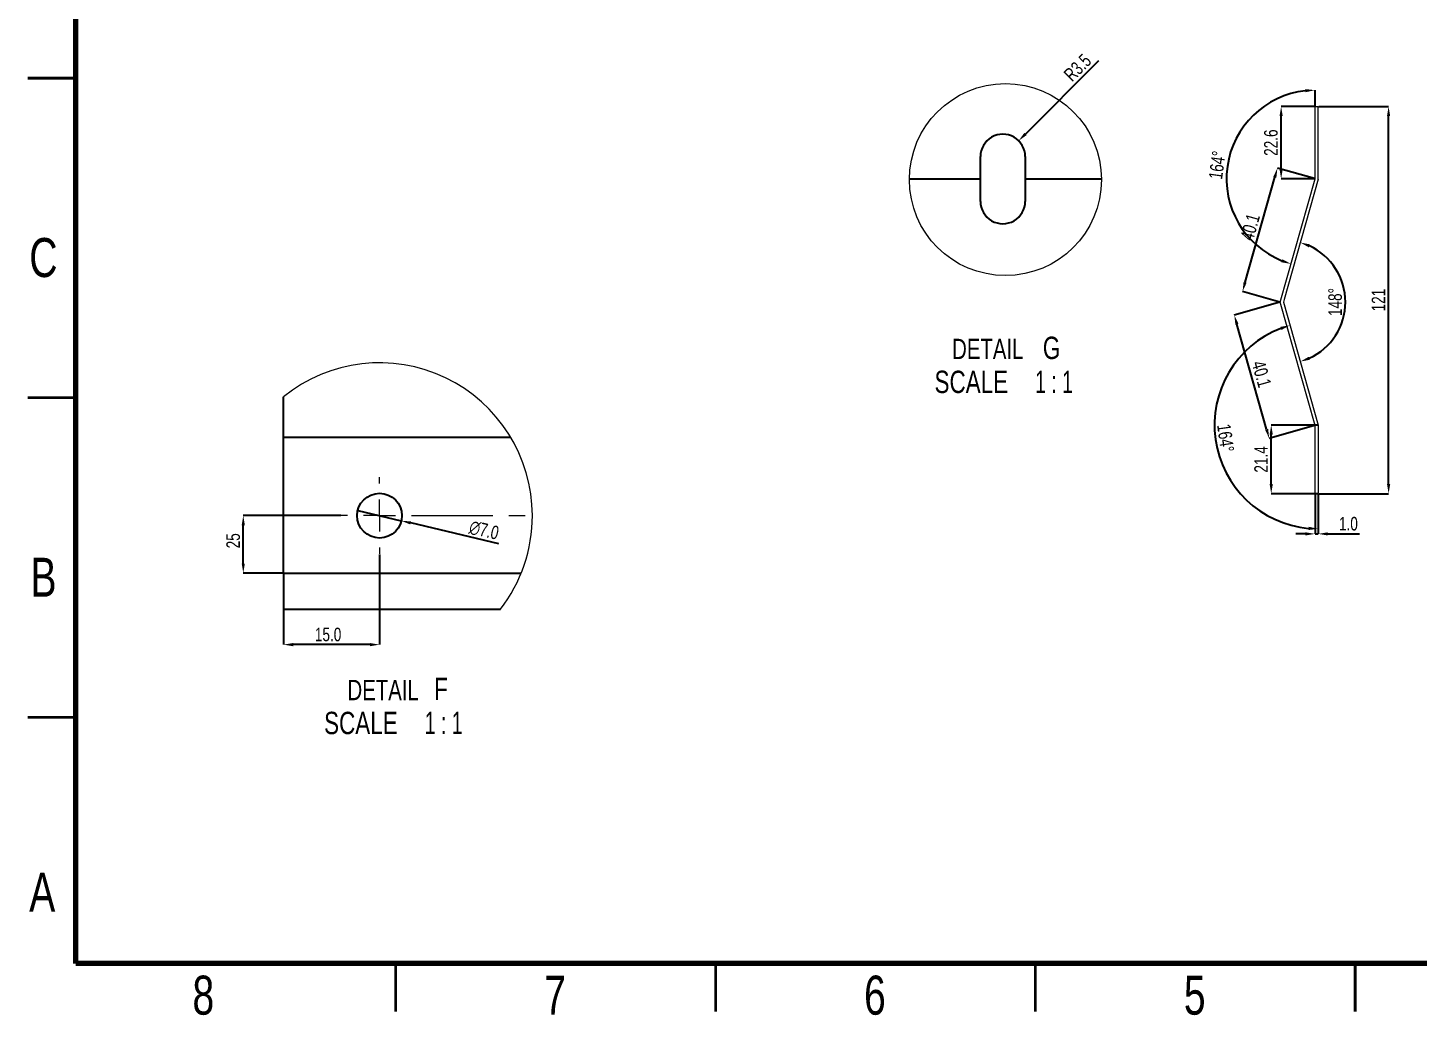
# Model space of a CAD drawing. Header units: millimetres. Extents: x -361 to 14022, y -1822 to 1455.
# Drawn here: x 3750.8 to 3968.2, y -333.7 to -179.3 of the extents above; entities that cross this region are included whole.
import ezdxf

# ---------------------------------------------------------------- set-up
doc = ezdxf.new("R2010")
doc.units = ezdxf.units.MM
doc.linetypes.add('CENTERX2', pattern=[20.32, 12.7, -2.54, 2.54, -2.54])
doc.styles.add('SLDTEXTSTYLE0', font='TXT', dxfattribs={"width": 0.75})
doc.styles.add('SLDTEXTSTYLE5', font='TXT', dxfattribs={"width": 0.65})
doc.dimstyles.new('SLDDIMSTYLE15', dxfattribs={"dimtxt": 2.116667, "dimasz": 1.5, "dimexe": 0, "dimexo": 0.0625, "dimgap": 0.529167, "dimtad": 1, "dimdec": 1, "dimlfac": 2, "dimrnd": 1e-09, "dimzin": 4, "dimdsep": 46, "dimtxsty": 'SLDTEXTSTYLE0', "dimsah": 1, "dimcen": 0.09, "dimadec": 0, "dimazin": 1, "dimtfac": 1, "dimtdec": 1, "dimtmove": 0, "dimatfit": 0, "dimfxl": 1, "dimfrac": 2, "dimtolj": 1, "dimtzin": 12, "dimarcsym": 0})
doc.dimstyles.new('SLDDIMSTYLE16', dxfattribs={"dimtxt": 2.116667, "dimasz": 1.5, "dimexe": 0, "dimexo": 0.0625, "dimgap": 0.529167, "dimtad": 1, "dimdec": 1, "dimrnd": 1e-09, "dimzin": 4, "dimdsep": 46, "dimtxsty": 'SLDTEXTSTYLE0', "dimsah": 1, "dimcen": 0.09, "dimadec": 0, "dimazin": 1, "dimtfac": 1, "dimtdec": 1, "dimtmove": 0, "dimatfit": 0, "dimfxl": 1, "dimfrac": 2, "dimtolj": 1, "dimtzin": 12, "dimarcsym": 0})
doc.dimstyles.new('SLDDIMSTYLE17', dxfattribs={"dimtxt": 2.116667, "dimasz": 1.5, "dimexe": 0, "dimexo": 0.0625, "dimgap": 0.529167, "dimtad": 1, "dimdec": 1, "dimrnd": 1e-09, "dimzin": 4, "dimdsep": 46, "dimtxsty": 'SLDTEXTSTYLE0', "dimsah": 1, "dimcen": 0.09, "dimadec": 0, "dimazin": 1, "dimtfac": 1, "dimtdec": 1, "dimtofl": 0, "dimtmove": 0, "dimatfit": 3, "dimfxl": 1, "dimfrac": 2, "dimtolj": 1, "dimtzin": 12, "dimarcsym": 0})
doc.dimstyles.new('SLDDIMSTYLE18', dxfattribs={"dimtxt": 2.116667, "dimasz": 1.5, "dimexe": 0, "dimexo": 0.0625, "dimgap": 0.529167, "dimtad": 1, "dimdec": 1, "dimrnd": 1e-09, "dimzin": 4, "dimdsep": 46, "dimtxsty": 'SLDTEXTSTYLE0', "dimblk1": 'NONE', "dimsah": 1, "dimcen": 0, "dimadec": 0, "dimazin": 1, "dimtfac": 1, "dimtdec": 1, "dimtmove": 0, "dimatfit": 3, "dimldrblk": 'NONE', "dimfxl": 1, "dimfrac": 2, "dimtolj": 1, "dimtzin": 12, "dimarcsym": 0})
doc.dimstyles.new('SLDDIMSTYLE19', dxfattribs={"dimtxt": 2.116667, "dimasz": 1.5, "dimexe": 0, "dimexo": 0.0625, "dimgap": 0.529167, "dimtad": 1, "dimdec": 1, "dimrnd": 1e-09, "dimzin": 12, "dimdsep": 46, "dimtxsty": 'SLDTEXTSTYLE0', "dimsah": 1, "dimcen": 0, "dimadec": 0, "dimazin": 3, "dimtfac": 1, "dimtdec": 1, "dimtofl": 0, "dimtmove": 0, "dimatfit": 3, "dimfxl": 1, "dimfrac": 2, "dimtolj": 1, "dimtzin": 12, "dimarcsym": 0})

# ---------------------------------------------------------------- blocks, each defined once
blk = doc.blocks.new('*D163')
at = {"color": 0, "linetype": 'Continuous', "lineweight": -2, "transparency": 16777216}
for p, q in [((3799.72, -255.55), (3784.48, -255.55)), ((3784.48, -263.05), (3784.48, -257.05)), ((3790.72, -264.55), (3784.48, -264.55))]:
    blk.add_line(p, q, dxfattribs=at)
at = {"color": 0, "linetype": 'Continuous', "transparency": 16777216}
for points in [[(3784.23, -257.05), (3784.73, -257.05), (3784.48, -255.55)], [(3784.23, -263.05), (3784.73, -263.05), (3784.48, -264.55)]]:
    blk.add_solid(points, dxfattribs=at)
at = {"layer": 'Defpoints', "color": 0, "linetype": 'Continuous', "transparency": 16777216}
for p in [(3784.48, -255.55), (3799.78, -255.55), (3790.78, -264.55)]:
    blk.add_point(p, dxfattribs=at)
at = {"color": 0, "linetype": 'Continuous', "lineweight": 18, "transparency": 16777216, "insert": (3781.83, -259.49), "char_height": 2.117, "attachment_point": 2, "rotation": 90, "style": 'SLDTEXTSTYLE0'}
blk.add_mtext('\\A1;25', dxfattribs=at)
blk = doc.blocks.new('*D164')
at = {"color": 0, "linetype": 'Continuous', "lineweight": -2, "transparency": 16777216}
for p, q in [((3805.78, -261.62), (3805.78, -275.73)), ((3790.78, -264.62), (3790.78, -275.73)), ((3804.28, -275.73), (3792.28, -275.73))]:
    blk.add_line(p, q, dxfattribs=at)
at = {"color": 0, "linetype": 'Continuous', "transparency": 16777216}
for points in [[(3792.28, -275.48), (3792.28, -275.98), (3790.78, -275.73)], [(3804.28, -275.48), (3804.28, -275.98), (3805.78, -275.73)]]:
    blk.add_solid(points, dxfattribs=at)
at = {"layer": 'Defpoints', "color": 0, "linetype": 'Continuous', "transparency": 16777216}
for p in [(3805.78, -261.55), (3790.78, -264.55), (3790.78, -275.73)]:
    blk.add_point(p, dxfattribs=at)
at = {"color": 0, "linetype": 'Continuous', "lineweight": 18, "transparency": 16777216, "insert": (3797.74, -273.08), "char_height": 2.117, "attachment_point": 2, "style": 'SLDTEXTSTYLE0'}
blk.add_mtext('\\A1;15.0', dxfattribs=at)
blk = doc.blocks.new('*D165')
at = {"color": 0, "linetype": 'Continuous', "lineweight": -2, "transparency": 16777216}
for p, q in [((3802.37, -254.75), (3809.19, -256.36)), ((3824.43, -259.94), (3810.65, -256.7))]:
    blk.add_line(p, q, dxfattribs=at)
at = {"color": 0, "linetype": 'Continuous', "transparency": 16777216}
blk.add_solid([(3810.7, -256.46), (3810.59, -256.94), (3809.19, -256.36)], dxfattribs=at)
at = {"layer": 'Defpoints', "color": 0, "linetype": 'Continuous', "transparency": 16777216}
for p in [(3802.37, -254.75), (3809.19, -256.36)]:
    blk.add_point(p, dxfattribs=at)
at = {"color": 0, "linetype": 'Continuous', "lineweight": 18, "transparency": 16777216, "insert": (3820.14, -256.22), "char_height": 2.117, "attachment_point": 1, "rotation": 346.7587, "style": 'SLDTEXTSTYLE0'}
blk.add_mtext('\\A1;∅7.0', dxfattribs=at)
blk = doc.blocks.new('_NONE')
blk = doc.blocks.new('SW_NOTE_10')
at = {"color": 0, "linetype": 'Continuous', "lineweight": 0, "attachment_point": 2}
for s, insert, char_height, style in [('F', (15.54, 4.42), 3.5, 'SLDTEXTSTYLE0'), ('DETAIL', (6.5, 4.09), 3.175, 'SLDTEXTSTYLE0'), ('SCALE', (3.02, -0.9), 3.5, 'SLDTEXTSTYLE0'), ('1 : 1', (15.95, -0.9), 3.5, 'SLDTEXTSTYLE5')]:
    blk.add_mtext(s, dxfattribs=dict(at, insert=insert, char_height=char_height, style=style))
blk = doc.blocks.new('SW_CENTERMARKSYMBOL_1')
at = {"color": 0, "linetype": 'Continuous', "lineweight": 0}
for p, q in [((0, 5), (0, 6)), ((0, 0), (0, 2.5)), ((-5, 0), (-6, 0)), ((0, 0), (-2.5, 0)), ((0, 0), (0, -2.5)), ((0, 0), (2.5, 0)), ((0, -5), (0, -6))]:
    blk.add_line(p, q, dxfattribs=at)
at = {"color": 0, "linetype": 'CENTERX2', "lineweight": 0}
blk.add_line((5, 0), (23.9, 0), dxfattribs=at)
blk = doc.blocks.new('*D166')
at = {"color": 0, "linetype": 'Continuous', "lineweight": -2, "transparency": 16777216}
blk.add_line((3918.18, -184.45), (3906.76, -195.87), dxfattribs=at)
at = {"color": 0, "linetype": 'Continuous', "transparency": 16777216}
blk.add_solid([(3906.59, -195.69), (3906.94, -196.05), (3905.7, -196.93)], dxfattribs=at)
at = {"layer": 'Defpoints', "color": 0, "linetype": 'Continuous', "transparency": 16777216}
for p in [(3905.7, -196.93), (3903.23, -199.4)]:
    blk.add_point(p, dxfattribs=at)
at = {"color": 0, "linetype": 'Continuous', "lineweight": 18, "transparency": 16777216, "insert": (3912.57, -186.32), "char_height": 2.117, "attachment_point": 1, "rotation": 45, "style": 'SLDTEXTSTYLE0'}
blk.add_mtext('\\A1;R3.5', dxfattribs=at)
blk = doc.blocks.new('SW_NOTE_11')
at = {"color": 0, "linetype": 'Continuous', "lineweight": 0, "attachment_point": 2}
for s, insert, char_height, style in [('G', (16.47, 4.42), 3.5, 'SLDTEXTSTYLE0'), ('DETAIL', (6.5, 4.09), 3.175, 'SLDTEXTSTYLE0'), ('SCALE', (3.93, -0.9), 3.5, 'SLDTEXTSTYLE0'), ('1 : 1', (16.86, -0.9), 3.5, 'SLDTEXTSTYLE5')]:
    blk.add_mtext(s, dxfattribs=dict(at, insert=insert, char_height=char_height, style=style))
blk = doc.blocks.new('*D202')
at = {"color": 0, "linetype": 'Continuous', "lineweight": -2, "transparency": 16777216}
for p, q in [((3952.48, -241.4), (3945.19, -241.4)), ((3945.19, -250.62), (3945.19, -242.9)), ((3952.48, -252.12), (3945.19, -252.12))]:
    blk.add_line(p, q, dxfattribs=at)
at = {"color": 0, "linetype": 'Continuous', "transparency": 16777216}
for points in [[(3944.94, -242.9), (3945.44, -242.9), (3945.19, -241.4)], [(3944.94, -250.62), (3945.44, -250.62), (3945.19, -252.12)]]:
    blk.add_solid(points, dxfattribs=at)
at = {"layer": 'Defpoints', "color": 0, "linetype": 'Continuous', "transparency": 16777216}
for p in [(3945.19, -241.4), (3952.54, -241.4), (3952.54, -252.12)]:
    blk.add_point(p, dxfattribs=at)
at = {"color": 0, "linetype": 'Continuous', "lineweight": 18, "transparency": 16777216, "insert": (3943.6, -246.76), "char_height": 2.117, "attachment_point": 5, "rotation": 90, "style": 'SLDTEXTSTYLE0'}
blk.add_mtext('\\A1;21.4', dxfattribs=at)
blk = doc.blocks.new('*D204')
at = {"color": 0, "linetype": 'Continuous', "lineweight": -2, "transparency": 16777216}
for p, q in [((3951.98, -202.84), (3946.16, -201.2)), ((3941.11, -219.06), (3945.75, -202.64)), ((3946.53, -222.15), (3940.71, -220.5))]:
    blk.add_line(p, q, dxfattribs=at)
at = {"color": 0, "linetype": 'Continuous', "transparency": 16777216}
for points in [[(3945.51, -202.57), (3945.99, -202.71), (3946.16, -201.2)], [(3940.87, -218.99), (3941.35, -219.12), (3940.71, -220.5)]]:
    blk.add_solid(points, dxfattribs=at)
at = {"layer": 'Defpoints', "color": 0, "linetype": 'Continuous', "transparency": 16777216}
for p in [(3946.16, -201.2), (3952.04, -202.86), (3946.59, -222.16)]:
    blk.add_point(p, dxfattribs=at)
at = {"color": 0, "linetype": 'Continuous', "lineweight": 18, "transparency": 16777216, "insert": (3941.9, -210.42), "char_height": 2.117, "attachment_point": 5, "rotation": 74.2254, "style": 'SLDTEXTSTYLE0'}
blk.add_mtext('\\A1;40.1', dxfattribs=at)
blk = doc.blocks.new('*D205')
at = {"color": 0, "linetype": 'Continuous', "lineweight": -2, "transparency": 16777216}
for p, q in [((3951.98, -191.58), (3946.74, -191.58)), ((3946.74, -201.36), (3946.74, -193.08)), ((3951.98, -202.86), (3946.74, -202.86))]:
    blk.add_line(p, q, dxfattribs=at)
at = {"color": 0, "linetype": 'Continuous', "transparency": 16777216}
for points in [[(3946.49, -193.08), (3946.99, -193.08), (3946.74, -191.58)], [(3946.49, -201.36), (3946.99, -201.36), (3946.74, -202.86)]]:
    blk.add_solid(points, dxfattribs=at)
at = {"layer": 'Defpoints', "color": 0, "linetype": 'Continuous', "transparency": 16777216}
for p in [(3946.74, -191.58), (3952.04, -191.58), (3952.04, -202.86)]:
    blk.add_point(p, dxfattribs=at)
at = {"color": 0, "linetype": 'Continuous', "lineweight": 18, "transparency": 16777216, "insert": (3945.15, -197.22), "char_height": 2.117, "attachment_point": 5, "rotation": 90, "style": 'SLDTEXTSTYLE0'}
blk.add_mtext('\\A1;22.6', dxfattribs=at)
blk = doc.blocks.new('*D206')
at = {"color": 0, "linetype": 'Continuous', "lineweight": -2, "transparency": 16777216}
for p, q in [((3952.04, -252.18), (3952.04, -258.41)), ((3952.54, -252.18), (3952.54, -258.41)), ((3950.54, -258.41), (3949.04, -258.41)), ((3952.04, -258.41), (3952.54, -258.41)), ((3954.04, -258.41), (3958.98, -258.41))]:
    blk.add_line(p, q, dxfattribs=at)
at = {"color": 0, "linetype": 'Continuous', "transparency": 16777216}
for points in [[(3950.54, -258.16), (3950.54, -258.66), (3952.04, -258.41)], [(3954.04, -258.16), (3954.04, -258.66), (3952.54, -258.41)]]:
    blk.add_solid(points, dxfattribs=at)
at = {"layer": 'Defpoints', "color": 0, "linetype": 'Continuous', "transparency": 16777216}
for p in [(3952.04, -252.12), (3952.54, -252.12), (3952.54, -258.41)]:
    blk.add_point(p, dxfattribs=at)
at = {"color": 0, "linetype": 'Continuous', "lineweight": 18, "transparency": 16777216, "insert": (3957.26, -256.83), "char_height": 2.117, "attachment_point": 5, "style": 'SLDTEXTSTYLE0'}
blk.add_mtext('\\A1;1.0', dxfattribs=at)
blk = doc.blocks.new('*D207')
at = {"color": 0, "linetype": 'Continuous', "lineweight": -2, "transparency": 16777216}
blk.add_line((3952.54, -252.18), (3952.54, -257.62), dxfattribs=at)
blk.add_arc((3952.54, -241.4), 16.22, 111.0783, 264.6989, dxfattribs=at)
at = {"color": 0, "linetype": 'Continuous', "transparency": 16777216}
for points in [[(3946.63, -226.03), (3946.79, -226.51), (3948.14, -225.79)], [(3951.06, -257.3), (3951.04, -257.8), (3952.54, -257.62)]]:
    blk.add_solid(points, dxfattribs=at)
at = {"layer": 'Defpoints', "color": 0, "linetype": 'Continuous', "transparency": 16777216}
for p in [(3947.11, -222.16), (3937.26, -235.99), (3952.54, -241.4), (3952.54, -241.4), (3952.54, -252.12)]:
    blk.add_point(p, dxfattribs=at)
at = {"color": 0, "linetype": 'Continuous', "lineweight": 18, "transparency": 16777216, "insert": (3938.05, -243.41), "char_height": 2.117, "attachment_point": 5, "rotation": 277.8886, "style": 'SLDTEXTSTYLE0'}
blk.add_mtext('\\A1;164°', dxfattribs=at)
blk = doc.blocks.new('*D208')
at = {"color": 0, "linetype": 'Continuous', "lineweight": -2, "transparency": 16777216}
blk.add_arc((3947.11, -222.15), 9.67, 294.6693, 65.3136, dxfattribs=at)
at = {"color": 0, "linetype": 'Continuous', "transparency": 16777216}
for points in [[(3951.06, -213.6), (3951.23, -213.13), (3949.74, -212.84)], [(3951.23, -231.18), (3951.06, -230.71), (3949.74, -231.46)]]:
    blk.add_solid(points, dxfattribs=at)
at = {"layer": 'Defpoints', "color": 0, "linetype": 'Continuous', "transparency": 16777216}
for p in [(3952.54, -202.92), (3947.11, -222.16), (3947.22, -221.75), (3955.89, -226.2), (3952.54, -241.4)]:
    blk.add_point(p, dxfattribs=at)
at = {"color": 0, "linetype": 'Continuous', "lineweight": 18, "transparency": 16777216, "insert": (3955.19, -222.15), "char_height": 2.117, "attachment_point": 5, "rotation": 89.9915, "style": 'SLDTEXTSTYLE0'}
blk.add_mtext('\\A1;148°', dxfattribs=at)
blk = doc.blocks.new('*D209')
at = {"color": 0, "linetype": 'Continuous', "lineweight": -2, "transparency": 16777216}
blk.add_line((3952.04, -191.51), (3952.04, -189.01), dxfattribs=at)
blk.add_arc((3952.04, -202.86), 13.84, 96.2108, 248.0147, dxfattribs=at)
at = {"color": 0, "linetype": 'Continuous', "transparency": 16777216}
for points in [[(3950.53, -188.85), (3950.56, -189.34), (3952.04, -189.01)], [(3946.94, -215.46), (3946.78, -215.93), (3948.28, -216.18)]]:
    blk.add_solid(points, dxfattribs=at)
at = {"layer": 'Defpoints', "color": 0, "linetype": 'Continuous', "transparency": 16777216}
for p in [(3952.04, -191.58), (3940.74, -194.87), (3952.04, -202.86), (3952.04, -202.86), (3946.59, -222.16)]:
    blk.add_point(p, dxfattribs=at)
at = {"color": 0, "linetype": 'Continuous', "lineweight": 18, "transparency": 16777216, "insert": (3936.76, -200.74), "char_height": 2.117, "attachment_point": 5, "rotation": 82.1127, "style": 'SLDTEXTSTYLE0'}
blk.add_mtext('\\A1;164°', dxfattribs=at)
blk = doc.blocks.new('*D211')
at = {"color": 0, "linetype": 'Continuous', "lineweight": -2, "transparency": 16777216}
for p, q in [((3952.61, -191.58), (3963.54, -191.58)), ((3963.54, -250.62), (3963.54, -193.08)), ((3952.61, -252.12), (3963.54, -252.12))]:
    blk.add_line(p, q, dxfattribs=at)
at = {"color": 0, "linetype": 'Continuous', "transparency": 16777216}
for points in [[(3963.29, -193.08), (3963.79, -193.08), (3963.54, -191.58)], [(3963.29, -250.62), (3963.79, -250.62), (3963.54, -252.12)]]:
    blk.add_solid(points, dxfattribs=at)
at = {"layer": 'Defpoints', "color": 0, "linetype": 'Continuous', "transparency": 16777216}
for p in [(3952.54, -191.58), (3963.54, -191.58), (3952.54, -252.12)]:
    blk.add_point(p, dxfattribs=at)
at = {"color": 0, "linetype": 'Continuous', "lineweight": 18, "transparency": 16777216, "insert": (3961.96, -221.85), "char_height": 2.117, "attachment_point": 5, "rotation": 90, "style": 'SLDTEXTSTYLE0'}
blk.add_mtext('\\A1;121', dxfattribs=at)
blk = doc.blocks.new('*D212')
at = {"color": 0, "linetype": 'Continuous', "lineweight": -2, "transparency": 16777216}
for p, q in [((3946.53, -222.18), (3939.42, -224.19)), ((3944.47, -242.05), (3939.83, -225.63)), ((3951.98, -241.48), (3944.88, -243.49))]:
    blk.add_line(p, q, dxfattribs=at)
at = {"color": 0, "linetype": 'Continuous', "transparency": 16777216}
for points in [[(3940.07, -225.56), (3939.59, -225.7), (3939.42, -224.19)], [(3944.71, -241.98), (3944.23, -242.12), (3944.88, -243.49)]]:
    blk.add_solid(points, dxfattribs=at)
at = {"layer": 'Defpoints', "color": 0, "linetype": 'Continuous', "transparency": 16777216}
for p in [(3946.59, -222.16), (3939.42, -224.19), (3952.04, -241.47)]:
    blk.add_point(p, dxfattribs=at)
at = {"color": 0, "linetype": 'Continuous', "lineweight": 18, "transparency": 16777216, "insert": (3943.68, -233.41), "char_height": 2.117, "attachment_point": 5, "rotation": 285.7746, "style": 'SLDTEXTSTYLE0'}
blk.add_mtext('\\A1;40.1', dxfattribs=at)

msp = doc.modelspace()

# ---------------------------------------------------------------- linework, layer by layer
at = {"color": 7, "linetype": 'Continuous', "lineweight": 70}
for p, q in [((3758.293202, -325.616305), (3758.293202, -48.616305)), ((4158.293202, -325.616305), (3758.293202, -325.616305))]:
    msp.add_line(p, q, dxfattribs=at)
at = {"color": 7, "linetype": 'Continuous', "lineweight": 35}
for p, q in [((3750.793202, -187.116305), (3758.293202, -187.116305)), ((3758.293202, -187.116305), (3750.793202, -187.116305)), ((3758.293202, -237.116305), (3750.793202, -237.116305)), ((3758.293202, -287.116305), (3750.793202, -287.116305)), ((3808.293202, -325.616305), (3808.293202, -333.116305)), ((3858.293202, -325.616305), (3858.293202, -333.116305)), ((3908.293202, -325.616305), (3908.293202, -333.116305)), ((3958.293202, -333.116305), (3958.293202, -325.616305)), ((3958.293202, -325.616305), (3958.293202, -333.116305))]:
    msp.add_line(p, q, dxfattribs=at)
at = {"color": 7, "linetype": 'Continuous', "lineweight": 18}
for p, q in [((3952.044904, -202.858538), (3952.044904, -191.575484)), ((3952.044904, -191.575484), (3952.544962, -191.575484)), ((3952.544962, -202.924364), (3952.544962, -191.575484)), ((3946.591477, -222.163247), (3952.044904, -202.858538)), ((3952.544962, -202.924364), (3947.220042, -221.749426)), ((3952.044904, -241.467957), (3946.591477, -222.163247)), ((3947.220042, -221.749426), (3947.109171, -222.163247)), ((3947.109171, -222.163247), (3952.544962, -241.402129)), ((3952.044904, -252.116846), (3952.044904, -241.467957)), ((3952.544962, -241.402129), (3952.544962, -252.116846)), ((3952.544962, -252.116846), (3952.044904, -252.116846))]:
    msp.add_line(p, q, dxfattribs=at)
at = {"color": 7, "linetype": 'Continuous', "lineweight": 25}
for p, q in [((3899.727043, -202.904623), (3899.727043, -199.404622)), ((3906.727043, -199.404622), (3906.727043, -202.904623)), ((3888.621417, -202.904623), (3899.727043, -202.904623)), ((3899.727043, -206.404622), (3899.727043, -202.904623)), ((3906.727043, -202.904623), (3906.727043, -206.404622)), ((3906.727043, -202.904623), (3918.644962, -202.904623)), ((3790.779742, -243.258858), (3790.779742, -236.949673)), ((3790.779742, -243.258858), (3826.27252, -243.258858)), ((3790.779742, -264.554163), (3790.779742, -243.258858)), ((3790.779742, -264.554163), (3827.918561, -264.554163)), ((3790.779742, -270.17113), (3824.686599, -270.17113))]:
    msp.add_line(p, q, dxfattribs=at)
at = {"color": 7, "linetype": 'Continuous', "lineweight": 18}
msp.add_circle((3903.633195, -203.004476), 15.012113, dxfattribs=at)
at = {"color": 7, "linetype": 'Continuous', "lineweight": 25}
msp.add_circle((3805.779745, -255.554185), 3.500011, dxfattribs=at)
for centre, start, end in [((3903.227043, -199.404613), 359.99986058, 180.00013942), ((3903.227043, -206.404631), 179.99985677, 0.00014323)]:
    msp.add_arc(centre, 3.5, start, end, dxfattribs=at)
at = {"color": 7, "linetype": 'Continuous', "lineweight": 18}
for centre, radius, start, end in [((3805.779746, -255.554186), 23.898285, 0.00005331, 128.87771165), ((3805.78016, -255.554195), 23.897871, 322.29169493, 0.00007651)]:
    msp.add_arc(centre, radius, start, end, dxfattribs=at)

# ---------------------------------------------------------------- block references
at = {"color": 7, "linetype": 'Continuous', "lineweight": 0}
for name, p in [('SW_NOTE_11', (3894.375689, -231.985749)), ('SW_CENTERMARKSYMBOL_1', (3805.779727, -255.554163)), ('SW_NOTE_10', (3799.847097, -285.332507))]:
    msp.add_blockref(name, p, dxfattribs=at)

# ---------------------------------------------------------------- texts
at = {"color": 7, "linetype": 'Continuous', "lineweight": 0, "char_height": 6.096, "attachment_point": 2, "style": 'SLDTEXTSTYLE0'}
for s, insert in [('C', (3753.229702, -212.140615)), ('B', (3753.246635, -262.140615)), ('A', (3753.049785, -311.390615)), ('8', (3778.231818, -327.502615)), ('7', (3833.231818, -327.502615)), ('6', (3883.231818, -327.502615)), ('5', (3933.231818, -327.502615))]:
    msp.add_mtext(s, dxfattribs=dict(at, insert=insert))

# ---------------------------------------------------------------- dimensions: what is measured, and where the dimension line sits
at = {"color": 7, "linetype": 'Continuous', "lineweight": 18}
dim = msp.add_radius_dim(center=(3903.227054, -199.404622), mpoint=(3905.701928, -196.929748), dimstyle='SLDDIMSTYLE19', dxfattribs=at)
dim.commit()
dim.dimension.update_dxf_attribs({"geometry": '*D166', "text_midpoint": (3916.121165, -186.510511), "dimtype": 164})
for base, line1, line2, picture, middle in [((3940.739953, -194.866566), ((3952.044904, -202.858538), (3952.044904, -191.575484)), ((3946.591477, -222.163247), (3952.044904, -202.858538)), '*D209', (3936.758771, -200.74087)), ((3955.892464, -226.202259), ((3952.544962, -202.924364), (3947.220042, -221.749426)), ((3947.109171, -222.163247), (3952.544962, -241.402129)), '*D208', (3955.193426, -222.153513)), ((3937.255255, -235.993207), ((3947.109171, -222.163247), (3952.544962, -241.402129)), ((3952.544962, -241.402129), (3952.544962, -252.116846)), '*D207', (3938.052667, -243.410164))]:
    dim = msp.add_angular_dim_2l(base=base, line1=line1, line2=line2, dimstyle='SLDDIMSTYLE15', dxfattribs=at)
    dim.commit()
    dim.dimension.update_dxf_attribs({"geometry": picture, "text_midpoint": middle})
for p1, p2, distance, picture, middle in [((3952.044904, -202.858538), (3952.044904, -191.575484), 5.309709, '*D205', (3945.147695, -197.217011)), ((3946.591477, -222.163247), (3952.044904, -202.858538), 6.116524, '*D204', (3941.90431, -210.41653)), ((3952.044904, -241.467957), (3946.591477, -222.163247), 7.45021, '*D212', (3943.676277, -233.409398))]:
    dim = msp.add_aligned_dim(p1=p1, p2=p2, distance=distance, dimstyle='SLDDIMSTYLE15', dxfattribs=at)
    dim.commit()
    dim.dimension.update_dxf_attribs({"geometry": picture, "text_midpoint": middle})
dim = msp.add_linear_dim(base=(3963.544685, -191.575484), p1=(3952.544962, -252.116846), p2=(3952.544962, -191.575484), angle=90, text='121', dimstyle='SLDDIMSTYLE15', dxfattribs=at)
dim.commit()
dim.dimension.update_dxf_attribs({"geometry": '*D211', "text_midpoint": (3961.957185, -221.846165)})
dim = msp.add_linear_dim(base=(3945.190503, -241.402129), p1=(3952.544962, -252.116846), p2=(3952.544962, -241.402129), angle=90, dimstyle='SLDDIMSTYLE15', dxfattribs=at)
dim.commit()
dim.dimension.update_dxf_attribs({"geometry": '*D202', "text_midpoint": (3943.603003, -246.759488)})
dim = msp.add_linear_dim(base=(3952.544962, -258.413383), p1=(3952.044904, -252.116846), p2=(3952.544962, -252.116846), dimstyle='SLDDIMSTYLE15', dxfattribs=at)
dim.commit()
dim.dimension.update_dxf_attribs({"geometry": '*D206', "text_midpoint": (3957.264754, -256.825883)})
dim = msp.add_linear_dim(base=(3784.480523, -255.554164), p1=(3790.779742, -264.554164), p2=(3799.779751, -255.554164), angle=90, text='25', dimstyle='SLDDIMSTYLE16', dxfattribs=at)
dim.commit()
dim.dimension.update_dxf_attribs({"geometry": '*D163', "text_midpoint": (3784.480523, -259.486228), "dimtype": 160})
dim = msp.add_diameter_dim_2p(p1=(3802.372802, -254.752482), p2=(3809.186701, -256.355846), dimstyle='SLDDIMSTYLE18', dxfattribs=at)
dim.commit()
dim.dimension.update_dxf_attribs({"geometry": '*D165', "text_midpoint": (3821.72651, -259.306562), "dimtype": 163})
dim = msp.add_linear_dim(base=(3790.779751, -275.725599), p1=(3805.779751, -261.554164), p2=(3790.779751, -264.554164), dimstyle='SLDDIMSTYLE17', dxfattribs=at)
dim.commit()
dim.dimension.update_dxf_attribs({"geometry": '*D164', "text_midpoint": (3797.743498, -275.725599), "dimtype": 160})

doc.saveas('drawing.dxf')
